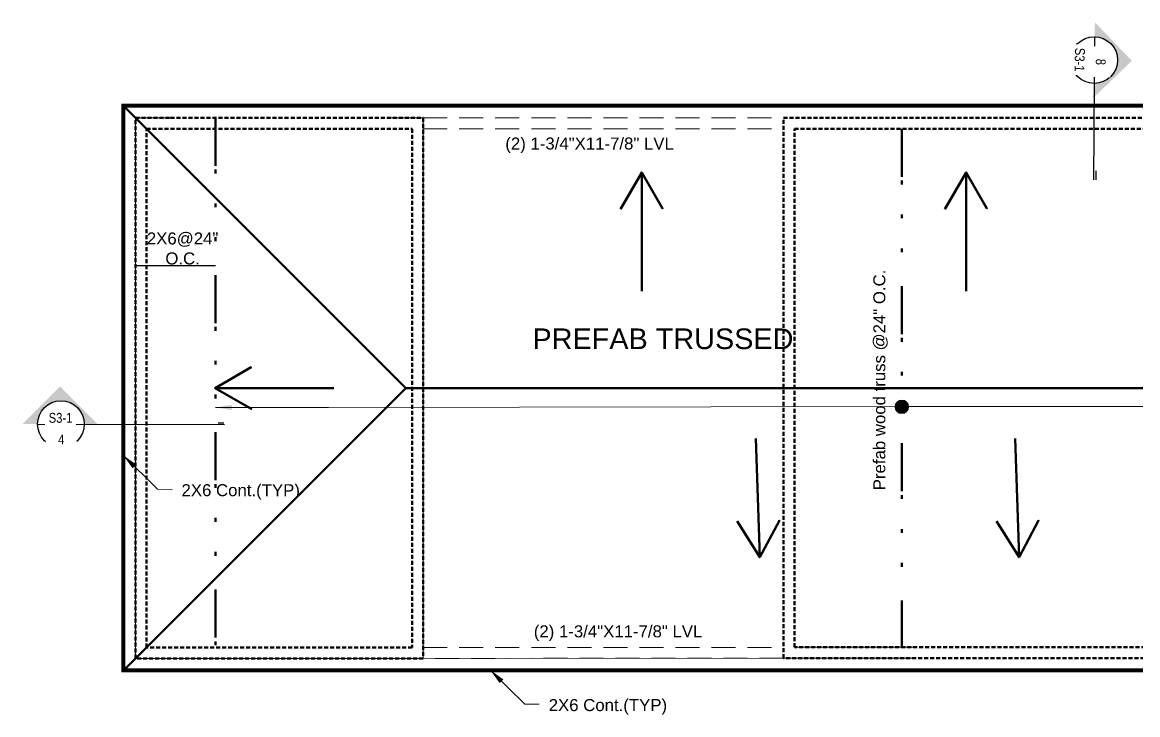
# Model space of a CAD drawing. Extents: x 4834 to 83801, y -13735 to 32221.
# Drawn here: x 13160 to 13718, y -7999 to -7653 of the extents above; entities that cross this region are included whole.
import ezdxf

# ---------------------------------------------------------------- set-up
doc = ezdxf.new("R2010")
doc.units = 0
doc.header["$LTSCALE"] = 8
doc.header["$MEASUREMENT"] = 0
for name, pattern in [('$0$DASHED2', [0.375, 0.25, -0.125]), ('$4$DASHED2', [0.375, 0.25, -0.125]), ('11136-Civbase$0${ Gas Line }', [3.355, 1, -0.08, 0.08, -0.625, 0.08, -0.625, 0.08, -0.625, -0.08, 0.08])]:
    doc.linetypes.add(name, pattern=pattern)
doc.layers.get('0').update_dxf_attribs({"lineweight": 9})
doc.layers.add('$1$DETAIL', color=1, linetype='Continuous')
doc.layers.add('S-MARK', color=3, linetype='Continuous')
for name, color, linetype, lineweight in [('A-Wall-New', 1, 'Continuous', 50), ('AA-text', 1, 'Continuous', 25), ('DIM', 8, 'Continuous', 5), ('TEXT', 6, 'Continuous', 25)]:
    doc.layers.add(name, color=color, linetype=linetype, lineweight=lineweight)
doc.styles.add('PDF Arial', font='arial.ttf')
doc.styles.get("Standard").update_dxf_attribs({"font": 'stylu.ttf'})
doc.styles.add('Technic', font='technic_.ttf', dxfattribs={"height": 9.27907})
doc.styles.add('TX_1-4in', font='arial.ttf', dxfattribs={"height": 4})
doc.dimstyles.new('Forum 24', dxfattribs={"dimscale": 24, "dimtxt": 0.1875, "dimasz": 0.09375, "dimexe": 0.0625, "dimexo": 0.0625, "dimgap": 0.125, "dimtad": 1, "dimdec": 4, "dimrnd": 1, "dimzin": 7, "dimdsep": 46, "dimlunit": 4, "dimtxsty": 'Standard', "dimblk": 'OBLIQUE', "dimblk1": 'DIMTICK', "dimblk2": 'OBLIQUE', "dimcen": -0.0625, "dimdle": 0.125, "dimclrd": 256, "dimclre": 256, "dimclrt": 256, "dimadec": 0, "dimazin": 0, "dimtfac": 1, "dimtdec": 4, "dimtmove": 1, "dimatfit": 3, "dimfxl": 0.0625, "dimtvp": 1.2, "dimfrac": 2, "dimtolj": 1, "dimtzin": 7, "dimlwd": 13, "dimarcsym": 0})

# ---------------------------------------------------------------- blocks, each defined once
blk = doc.blocks.new('_Oblique')
at = {"color": 0, "linetype": 'ByBlock', "lineweight": -2}
blk.add_line((-0.5, -0.5), (0.5, 0.5), dxfattribs=at)
blk = doc.blocks.new('DIMTICK')
for p, q in [((0, 1), (0, -1)), ((-1, 0), (1, 0))]:
    blk.add_line(p, q)
at = {"const_width": 0.141}
blk.add_lwpolyline([(0.707, 0.707), (-0.707, -0.707)], dxfattribs=at)

msp = doc.modelspace()

# ---------------------------------------------------------------- hatches: boundary and pattern name
at = {"layer": 'DIM'}
h = msp.add_hatch(color=1, dxfattribs=at)
h.dxf.hatch_style = 1
edge = h.paths.add_edge_path()
edge.add_arc((13599.98658, -7845.15574), 3.37863, 0, 360)
at = {"layer": 'S-MARK'}
msp.add_hatch(color=256, dxfattribs=at).paths.add_polyline_path([(13714.96971, -7672.21235), (13695.7406, -7690.70001), (13695.88193, -7683.51083, 1), (13696.34072, -7660.17242), (13696.48205, -7652.98324)])
h = msp.add_hatch(color=256, dxfattribs=at)
edge = h.paths.add_edge_path()
edge.add_line((13179.38993, -7834.98307), (13160.49712, -7853.81426))
edge.add_line((13160.49712, -7853.81426), (13168.13566, -7853.78048))
edge.add_arc((13179.80696, -7853.84191), 11.67146, -0.1138823, 179.6984626, ccw=False)
edge.add_line((13191.4784, -7853.86511), (13198.22112, -7853.87588))
edge.add_line((13198.22112, -7853.87588), (13179.38993, -7834.98307))

# ---------------------------------------------------------------- linework, layer by layer
at = {"layer": '$1$DETAIL'}
msp.add_line((13217.01921, -7774.57896), (13257.1157, -7774.57896), dxfattribs=at)
at = {"layer": 'A-Wall-New'}
for points in [[(13211.01921, -7694.69594), (13352.13557, -7835.81231)], [(13470.03216, -7787.42371), (13470.03216, -7728.00603), (13480.41812, -7745.99503), (13470.03216, -7728.00603), (13459.40913, -7746.40566)], [(13632.15181, -7787.42371), (13632.15181, -7728.00603), (13642.53776, -7745.99503), (13632.15181, -7728.00603), (13621.52877, -7746.40566)], [(13316.23818, -7835.76933), (13256.8205, -7835.76933), (13274.8095, -7825.38338), (13256.8205, -7835.76933), (13275.22013, -7846.39237)], [(13211.01921, -7976.92867), (13352.13557, -7835.81231)], [(13352.13557, -7835.81231), (13823.65259, -7835.81231)], [(13527.06095, -7860.95712), (13529.00865, -7920.34287), (13538.79935, -7902.02308), (13529.00865, -7920.34287), (13517.78819, -7902.30135)], [(13656.62519, -7860.95712), (13658.5729, -7920.34287), (13668.36359, -7902.02308), (13658.5729, -7920.34287), (13647.35243, -7902.30135)]]:
    msp.add_lwpolyline(points, dxfattribs=at)
at = {"layer": 'A-Wall-New', "linetype": '$4$DASHED2'}
for points in [[(13234.59791, -7700.69594), (13360.85987, -7700.69594), (13360.85987, -7970.92867), (13217.01921, -7970.92867), (13217.01921, -7700.69594), (13234.59791, -7700.69594)], [(13829.23014, -7910.92867), (13829.23014, -7970.73534), (13540.87984, -7970.73534), (13540.88124, -7700.69594), (13823.73014, -7700.69594)], [(13234.59791, -7706.19594), (13355.35987, -7706.19594), (13355.35987, -7965.42867), (13222.51921, -7965.42867), (13222.51921, -7706.19594), (13234.59791, -7706.19594)], [(13823.73014, -7910.92867), (13823.73014, -7965.23534), (13546.37987, -7965.23534), (13546.38121, -7706.19594), (13823.73014, -7706.19594)]]:
    msp.add_lwpolyline(points, dxfattribs=at)
at = {"layer": 'DIM', "color": 4, "linetype": '11136-Civbase$0${ Gas Line }', "lineweight": 50, "ltscale": 3}
for p, q in [((13257.1157, -7700.69594), (13257.1157, -7970.92867)), ((13599.98658, -7706.19594), (13599.98658, -7965.23534))]:
    msp.add_line(p, q, dxfattribs=at)
at = {"layer": 'DIM', "color": 2, "linetype": '$0$DASHED2', "ltscale": 6}
for p, q in [((13360.85987, -7700.69594), (13540.88124, -7700.69687)), ((13360.85987, -7706.19594), (13540.88121, -7706.19687)), ((13360.85987, -7965.42867), (13540.87987, -7965.4296)), ((13540.85987, -7970.75534), (13360.85987, -7970.92867))]:
    msp.add_line(p, q, dxfattribs=at)
at = {"layer": 'DIM'}
for p, q in [((13546.37987, -7965.23534), (13606.38494, -7965.23534)), ((13540.88016, -7970.75534), (13360.85987, -7970.92867)), ((13606.38494, -7970.75534), (13540.85987, -7970.75534))]:
    msp.add_line(p, q, dxfattribs=at)
at = {"layer": 'DIM', "const_width": 2}
msp.add_lwpolyline([(13823.73014, -7694.69594), (13211.01921, -7694.69594), (13211.01921, -7976.92867), (13823.57504, -7976.92867)], close=True, dxfattribs=at)
at = {"layer": 'DIM'}
msp.add_lwpolyline([(13342.59791, -7700.69594), (13360.85987, -7700.69594), (13360.85987, -7970.92867), (13217.01921, -7970.92867), (13217.01921, -7700.69594), (13234.59791, -7700.69594)], dxfattribs=at)
msp.add_circle((13599.98658, -7845.15574), 3.37863, dxfattribs=at)
at = {"layer": 'S-MARK', "color": 160}
for p, q in [((13696.30171, -7660.10636), (13695.78251, -7731.72759)), ((13697.04158, -7731.73672), (13697.04158, -7727.24202)), ((13168.07031, -7853.7803), (13261.53379, -7854.04458)), ((13261.26317, -7853.39275), (13258.33141, -7853.39289))]:
    msp.add_line(p, q, dxfattribs=at)
at = {"layer": 'S-MARK', "color": 202}
for centre in [(13696.11133, -7671.84163), (13179.80697, -7853.83978)]:
    msp.add_circle(centre, 11.67146, dxfattribs=at)

# ---------------------------------------------------------------- texts
at = {"layer": 'A-Wall-New', "insert": (13415.429, -7816.46003), "char_height": 10.3078125, "attachment_point": 7, "style": 'PDF Arial'}
msp.add_mtext('PREFAB TRUSSED', dxfattribs=at)
at = {"layer": 'TEXT', "char_height": 4, "width": 108.6923986, "attachment_point": 5, "style": 'TX_1-4in'}
for s, insert in [('\\A1;\\pxi-3,l5,t5;{\\H1.5x;(2)^I1-3/4"X11-7/8" LVL}', (13439.96825, -7714.46278)), ('\\A1;\\pxi-3,l5,t5;{\\H1.5x;2X6@24" \\PO.C.}', (13236.59385, -7766.05291)), ('\\A1;{\\H1.5x;2X6 Cont.(TYP)}', (13269.63853, -7887.7432)), ('\\A1;\\pxi-3,l5,t5;{\\H1.5x;(2)^I1-3/4"X11-7/8" LVL}', (13454.20312, -7958.29022)), ('\\A1;{\\H1.5x;2X6 Cont.(TYP)}', (13453.11541, -7995.1459))]:
    msp.add_mtext(s, dxfattribs=dict(at, insert=insert))
at = {"layer": 'TEXT', "insert": (13589.35505, -7831.73324), "char_height": 4, "width": 135.4326708, "attachment_point": 5, "rotation": 90, "style": 'TX_1-4in'}
msp.add_mtext('\\A1;{\\H1.5x;Prefab wood truss @24" O.C.}', dxfattribs=at)

# ---------------------------------------------------------------- leaders
at = {"layer": 'TEXT'}
for points, override in [([(13257.1157, -7845.50218), (13313.54022, -7845.42973), (13599.98658, -7845.09127)], {"dimasz": 0.333333, "dimtad": 0}), ([(13813.25112, -7845.09127), (13599.98658, -7845.09127), (13677.71258, -7845.09127)], {"dimasz": 0.625, "dimtad": 0}), ([(13210.84278, -7869.35134), (13228.05812, -7886.39234), (13235.35248, -7886.41258)], {"dimasz": 0.333333, "dimtad": 0}), ([(13394.31967, -7976.75404), (13411.535, -7993.79504), (13418.82936, -7993.81527)], {"dimasz": 0.333333, "dimtad": 0})]:
    msp.add_leader(points, dimstyle='Forum 24', override=override, dxfattribs=at)

# ---------------------------------------------------------------- next in the draw order: texts
at = {"layer": 'AA-text', "char_height": 4.91048, "width": 10.4400576, "attachment_point": 8, "line_spacing_factor": 0.923738, "style": 'Technic', "bg_fill": 2}
for s, insert, rotation in [('8', (13696.88364, -7672.72924), 268.8738078), ('4', (13179.92566, -7863.94431), 359.906401)]:
    msp.add_mtext(s, dxfattribs=dict(at, insert=insert, rotation=rotation))

# ---------------------------------------------------------------- next in the draw order: texts
at = {"layer": 'AA-text', "char_height": 4.910484, "width": 10.4400576, "attachment_point": 8, "line_spacing_factor": 0.923738, "style": 'Technic', "bg_fill": 2}
for insert, rotation in [((13686.36622, -7671.62685), 268.8738078), ((13179.58502, -7853.20947), 359.906401)]:
    msp.add_mtext('S3-1', dxfattribs=dict(at, insert=insert, rotation=rotation))

doc.saveas('drawing.dxf')
